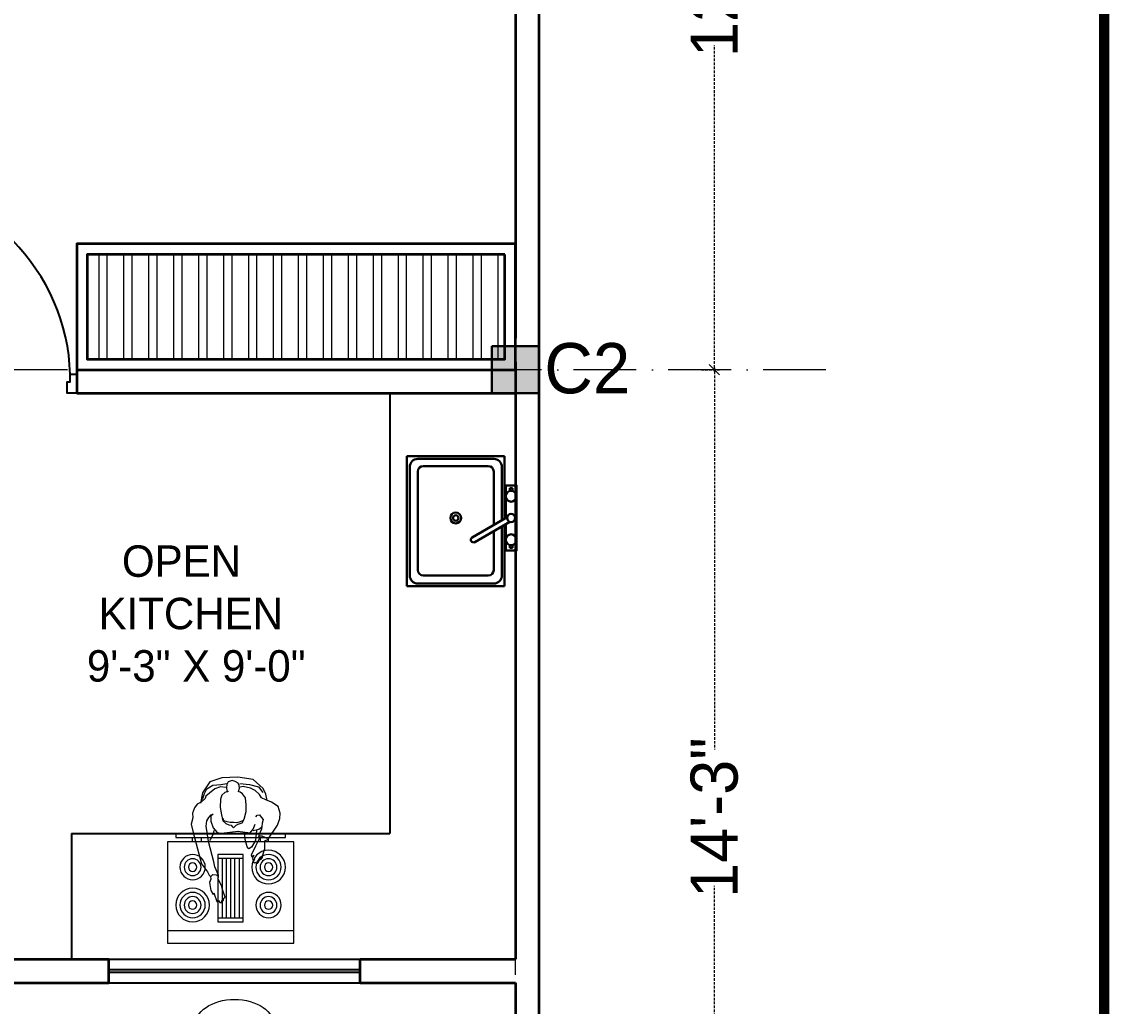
# Model space of a CAD drawing. Header units: millimetres. Extents: x -6808 to 215771, y -89660 to -16303.
# Drawn here: x 108699.9 to 108907.5, y -49764.1 to -49576.2 of the extents above; entities that cross this region are included whole.
import ezdxf

# ---------------------------------------------------------------- set-up
doc = ezdxf.new("R2010")
doc.units = ezdxf.units.MM
doc.header["$PDMODE"] = 35
doc.linetypes.add('ACAD_ISO10W100', pattern=[18, 12, -3, 0, -3])
doc.linetypes.add('DASHED', pattern=[0.75, 0.5, -0.25])
doc.layers.get('0').update_dxf_attribs({"color": 8})
for name, color, linetype, lineweight in [('_Furniture', 253, 'Continuous', 18), ('CHAUKHAT', 32, 'Continuous', 30), ('col.center', 5, 'ACAD_ISO10W100', 15), ('column', 5, 'Continuous', 30), ('FIXture', 132, 'Continuous', 13), ('FURNITURE 2', 33, 'Continuous', 25), ('furnitures', 12, 'Continuous', 13), ('text', 7, 'Continuous', 25), ('wall', 7, 'Continuous', 35)]:
    doc.layers.add(name, color=color, linetype=linetype, lineweight=lineweight)
doc.layers.add('AR.furniture', color=7, linetype='Continuous', lineweight=35, true_color=0x009e9e)
for name, color, linetype in [('FORMAT', 7, 'Continuous'), ('NET 01', 8, 'Continuous'), ('WIN', 5, 'Continuous')]:
    doc.layers.add(name, color=color, linetype=linetype)
doc.styles.add('SAJ', font='eurr____.ttf')
doc.dimstyles.new('SAJ', dxfattribs={"dimtxt": 5, "dimasz": 2, "dimexe": 1, "dimexo": 1, "dimgap": 0.09375, "dimtad": 0, "dimdec": 1, "dimzin": 0, "dimdsep": 46, "dimlunit": 4, "dimtxsty": 'SAJ', "dimblk": 'OBLIQUE', "dimcen": 0.125, "dimdle": 0.375, "dimadec": 0, "dimazin": 0, "dimtfac": 1, "dimtdec": 1, "dimtofl": 0, "dimtmove": 0, "dimatfit": 3, "dimldrblk": 'OBLIQUE', "dimfxl": 1, "dimtolj": 1, "dimtzin": 0, "dimlwd": 5, "dimlwe": 5, "dimarcsym": 1})

# ---------------------------------------------------------------- blocks, each defined once
blk = doc.blocks.new('QEWFWE')
at = {"layer": 'NET 01'}
for p, q in [((238503.45, 15011.85), (238503.45, 15015.77)), ((238503.45, 15015.77), (238505.41, 15015.77)), ((238503.98, 15015.77), (238503.98, 15011.85)), ((238503.98, 15011.85), (238503.45, 15011.85)), ((238503.45, 15011.85), (238503.45, 14988.32)), ((238503.98, 14988.32), (238503.98, 15011.85)), ((238503.45, 14988.32), (238503.45, 14984.4)), ((238503.98, 14988.32), (238503.45, 14988.32)), ((238503.98, 14984.4), (238503.98, 14988.32)), ((238503.45, 14984.4), (238503.98, 14984.4))]:
    blk.add_line(p, q, dxfattribs=at)
for points in [[(238503.45, 14984.4), (238502.4, 14984.4), (238502.4, 14981.4), (238503.9, 14981.4), (238503.9, 14982.9), (238503.9, 14983.2), (238503.45, 14983.2)], [(238536.02, 14984.4), (238537.07, 14984.4), (238537.07, 14981.4), (238535.57, 14981.4), (238535.57, 14982.9), (238535.57, 14983.2), (238536.02, 14983.2)]]:
    blk.add_lwpolyline(points, close=True, dxfattribs=at)
blk.add_ellipse((238504.18, 14985.62), major_axis=(-29.27, 13.54), ratio=0.925766, start_param=-2.718612, end_param=-1.204625, dxfattribs=at)
blk = doc.blocks.new('A$C32B276F4')
at = {"layer": 'column'}
blk.add_hatch(color=256, dxfattribs=at).paths.add_polyline_path([(9, 0), (9, 9), (0, 9), (0, 0)])
for p, q in [((0, 0), (0, 9)), ((0, 9), (9, 9)), ((9, 9), (9, 0)), ((9, 0), (0, 0))]:
    blk.add_line(p, q, dxfattribs=at)
at = {"layer": 'col.center', "linetype": 'ByBlock', "insert": (10.02, 9.59), "char_height": 9.6, "width": 293.6941, "attachment_point": 1, "style": 'SAJ'}
blk.add_mtext('\\A1;{\\fCentury Gothic|b0|i0|c0|p34;C2}', dxfattribs=at)
blk = doc.blocks.new('_Oblique')
at = {"color": 0, "linetype": 'ByBlock', "lineweight": -2}
blk.add_line((-0.5, -0.5), (0.5, 0.5), dxfattribs=at)
blk = doc.blocks.new('*D600')
at = {"layer": 'col.center', "color": 0, "linetype": 'DASHED', "lineweight": 5, "transparency": 16777216}
for p, q in [((108829.64, -49492.58), (108833.13, -49492.58)), ((108832.13, -49492.2), (108832.13, -49554.54)), ((108832.13, -49642.95), (108832.13, -49580.62)), ((108829.64, -49642.58), (108833.13, -49642.58))]:
    blk.add_line(p, q, dxfattribs=at)
at = {"layer": 'Defpoints', "color": 0, "transparency": 16777216}
for p in [(108828.64, -49492.58), (108828.64, -49642.58), (108832.13, -49642.58)]:
    blk.add_point(p, dxfattribs=at)
at = {"layer": 'col.center', "color": 0, "lineweight": 5, "transparency": 16777216, "xscale": 2, "yscale": 2, "zscale": 2}
for p, rotation in [((108832.13, -49492.58), 90), ((108832.13, -49642.58), 270)]:
    blk.add_blockref('_Oblique', p, dxfattribs=dict(at, rotation=rotation))
at = {"layer": 'col.center', "color": 0, "transparency": 16777216, "insert": (108832.13, -49567.58), "char_height": 5, "attachment_point": 5, "rotation": 90, "style": 'SAJ'}
blk.add_mtext('\\A1;{\\H1.8x;12\'-6"}', dxfattribs=at)
blk = doc.blocks.new('*D601')
at = {"layer": 'col.center', "color": 0, "linetype": 'DASHED', "lineweight": 5, "transparency": 16777216}
for p, q in [((108832.13, -49642.2), (108832.13, -49715.04)), ((108829.64, -49642.58), (108833.13, -49642.58)), ((108832.13, -49813.95), (108832.13, -49741.12)), ((108829.64, -49813.58), (108833.13, -49813.58))]:
    blk.add_line(p, q, dxfattribs=at)
at = {"layer": 'Defpoints', "color": 0, "transparency": 16777216}
for p in [(108828.64, -49642.58), (108828.64, -49813.58), (108832.13, -49813.58)]:
    blk.add_point(p, dxfattribs=at)
at = {"layer": 'col.center', "color": 0, "lineweight": 5, "transparency": 16777216, "xscale": 2, "yscale": 2, "zscale": 2}
for p, rotation in [((108832.13, -49642.58), 90), ((108832.13, -49813.58), 270)]:
    blk.add_blockref('_Oblique', p, dxfattribs=dict(at, rotation=rotation))
at = {"layer": 'col.center', "color": 0, "transparency": 16777216, "insert": (108832.13, -49728.08), "char_height": 5, "attachment_point": 5, "rotation": 90, "style": 'SAJ'}
blk.add_mtext('\\A1;{\\H1.8x;14\'-3"}', dxfattribs=at)
blk = doc.blocks.new('A$C35EA12FA')
at = {"layer": 'furnitures', "ltscale": 1.4}
for p, q in [((3.32, 21.47), (2, 19.51)), ((5.45, 22.2), (3.32, 21.47)), ((8.32, 22.29), (5.45, 22.2)), ((6.59, 21.47), (6.32, 21.01)), ((7.27, 21.69), (6.59, 21.47)), ((7.82, 21.51), (7.27, 21.69)), ((8.36, 21.24), (7.82, 21.51)), ((11, 21.88), (8.32, 22.29)), ((12.81, 20.28), (11, 21.88)), ((2, 19.51), (1.64, 17.65)), ((2.36, 19.38), (2.77, 20.24)), ((3.23, 19.47), (2.59, 18.92)), ((2.77, 20.24), (3.86, 20.88)), ((4.18, 20.24), (3.23, 19.47)), ((3.86, 20.88), (5.27, 21.01)), ((5.18, 20.56), (4.18, 20.24)), ((6.23, 20.47), (5.18, 20.56)), ((5.27, 21.01), (6.32, 21.15)), ((6, 19.6), (5.45, 19.1)), ((6.59, 19.74), (6, 19.6)), ((6.32, 21.01), (6.27, 20.38)), ((6.27, 20.38), (6.32, 19.92)), ((6.32, 19.92), (6.59, 19.74)), ((8.54, 20.83), (8.36, 21.24)), ((8.36, 19.74), (8.45, 19.88)), ((8.73, 19.65), (8.36, 19.74)), ((8.45, 19.88), (8.59, 20.42)), ((8.59, 20.42), (8.54, 20.83)), ((8.63, 21.19), (10.36, 21.01)), ((9.27, 20.65), (8.73, 20.51)), ((9.13, 19.33), (8.73, 19.65)), ((10.54, 20.33), (9.27, 20.65)), ((10.36, 21.01), (11.95, 20.6)), ((11.41, 19.92), (10.54, 20.33)), ((12.18, 19.19), (11.41, 19.92)), ((11.95, 20.6), (12.72, 19.6)), ((13.27, 19.28), (12.81, 20.28)), ((1.05, 17.51), (0.55, 16.83)), ((1.77, 17.83), (1.05, 17.51)), ((2.45, 18.51), (1.77, 17.83)), ((2, 18.33), (2.36, 19.38)), ((2.59, 18.92), (2.45, 18.51)), ((5.18, 18.37), (5.14, 16.92)), ((5.45, 19.1), (5.18, 18.37)), ((9.63, 18.6), (9.13, 19.33)), ((9.77, 17.37), (9.63, 18.6)), ((12.5, 18.65), (12.18, 19.19)), ((13.27, 18.28), (12.5, 18.65)), ((13.5, 18.15), (13.27, 19.28)), ((14.31, 17.87), (13.27, 18.28)), ((15.45, 17.06), (14.31, 17.87)), ((0.55, 16.83), (0.23, 15.87)), ((0.23, 15.87), (0.27, 15.05)), ((3.14, 15.1), (3.54, 15.6)), ((3.91, 15.74), (3.5, 15.33)), ((3.54, 15.6), (3.91, 15.74)), ((5.14, 16.92), (5.36, 15.6)), ((5.36, 15.6), (5.63, 14.51)), ((9.41, 14.83), (9.77, 16.19)), ((9.77, 16.19), (9.77, 17.37)), ((11.5, 15.24), (11.72, 15.55)), ((11.72, 15.55), (12.18, 15.6)), ((12.18, 15.6), (12.45, 15.15)), ((15.81, 15.87), (15.45, 17.06)), ((15.77, 14.96), (15.81, 15.87)), ((0.27, 15.05), (0, 13.92)), ((0, 13.92), (0.41, 12.19)), ((2.68, 13.55), (2.77, 14.55)), ((2.77, 14.55), (3.14, 15.1)), ((3.5, 15.33), (3.5, 14.46)), ((3.5, 14.46), (3.91, 13.28)), ((5.63, 14.51), (6.13, 14.05)), ((5.82, 14.55), (5.68, 14.92)), ((6.41, 14.37), (5.82, 14.55)), ((6.13, 14.05), (6.68, 13.83)), ((6.95, 14.24), (6.41, 14.37)), ((6.68, 13.83), (7.13, 13.78)), ((7.59, 14.24), (6.95, 14.24)), ((7.13, 13.78), (7.27, 13.51)), ((8.09, 14.19), (7.59, 14.24)), ((7.73, 13.51), (8, 13.78)), ((8, 13.78), (8.36, 13.96)), ((8.68, 14.33), (8.09, 14.19)), ((8.36, 13.96), (9.09, 14.19)), ((9.22, 14.6), (8.68, 14.33)), ((9.09, 14.19), (9.41, 14.83)), ((11, 13.05), (11.41, 13.96)), ((12.45, 15.15), (12.81, 14.78)), ((12.63, 14.1), (12.54, 13.51)), ((12.81, 14.78), (12.63, 14.1)), ((13.62, 11.17), (15.36, 13.78)), ((15.36, 13.78), (15.77, 14.96)), ((0.41, 12.19), (1.82, 6.87)), ((2.82, 12.46), (2.68, 13.55)), ((3.09, 10.82), (2.82, 12.46)), ((3.86, 12.05), (3.45, 11.28)), ((4.04, 12.83), (3.86, 12.05)), ((3.91, 13.28), (4.64, 12.46)), ((4.64, 12.46), (5.41, 12.33)), ((5.41, 12.33), (8.36, 12.69)), ((7.27, 13.51), (7.5, 13.28)), ((7.5, 13.28), (7.73, 13.51)), ((8.28, 12.7), (10.5, 12.37)), ((9.59, 11.19), (9.54, 12.14)), ((10.5, 12.37), (11, 13.05)), ((11, 12.83), (12.04, 13.05)), ((11.63, 12.87), (11.45, 11.01)), ((12.5, 13.05), (12, 11.87)), ((12, 11.87), (12.13, 11.42)), ((12.04, 13.05), (12.5, 13.37)), ((12.13, 11.83), (12.59, 11.83)), ((12.54, 13.51), (12.5, 13.05)), ((12.59, 11.83), (13.09, 11.64)), ((13.09, 11.64), (13.45, 11.46)), ((4.04, 7.23), (3.09, 10.82)), ((3.45, 11.28), (3.23, 11.01)), ((9.95, 9.92), (9.59, 11.19)), ((10.27, 9.51), (9.95, 9.92)), ((10.72, 9.82), (10.27, 9.51)), ((11.45, 10), (10.67, 8.41)), ((11.45, 10.01), (10.68, 8.41)), ((11.45, 11.01), (10.72, 9.82)), ((12.13, 11.42), (11.45, 10.01)), ((13.09, 10.42), (13.18, 11.05)), ((13.09, 9.6), (13.09, 10.42)), ((13.18, 11.05), (13.68, 11.19)), ((10.67, 8.41), (10.72, 8.18)), ((10.68, 8.41), (10.72, 8.19)), ((10.72, 8.18), (11.13, 8.41)), ((10.72, 8.19), (11.13, 8.41)), ((11.13, 8.41), (10.86, 7.87)), ((11.13, 8.41), (10.86, 7.87)), ((10.86, 7.87), (10.95, 7.64)), ((10.86, 7.87), (10.95, 7.64)), ((10.95, 7.64), (11.27, 7.78)), ((10.95, 7.64), (11.27, 7.77)), ((11.27, 7.78), (11.04, 7.19)), ((11.27, 7.77), (11.04, 7.18)), ((12.26, 8), (11.83, 7)), ((12.27, 8.05), (12.22, 7.55)), ((12.45, 7.69), (12.68, 8)), ((12.68, 8), (12.81, 8.64)), ((12.81, 8.64), (13.09, 9.6)), ((1.82, 6.87), (2.86, 5.46)), ((4.18, 6.32), (4.04, 7.23)), ((4.86, 4.82), (4.18, 6.32)), ((11.04, 7.18), (11.27, 7.05)), ((11.27, 7.05), (11.49, 7.14)), ((11.49, 7.14), (11.54, 6.96)), ((11.54, 6.96), (11.86, 7)), ((12.22, 7.55), (12.45, 7.69)), ((2.86, 5.46), (3.18, 4.82)), ((3.18, 4.82), (3.45, 4.59)), ((3.5, 4.14), (3.23, 3.55)), ((3.45, 4.59), (3.5, 4.14)), ((3.54, 4.64), (3.86, 4.96)), ((3.86, 4.96), (4.5, 4.91)), ((4.5, 4.91), (4.64, 4.73)), ((4.73, 4.28), (4.82, 4.46)), ((5.36, 3), (4.73, 4.28)), ((4.82, 4.46), (4.86, 4.82)), ((3.23, 3.55), (3.5, 2.14)), ((3.5, 2.14), (3.91, 1.41)), ((5.63, 2.09), (5.36, 3)), ((6.04, 0.91), (5.63, 2.09)), ((3.91, 1.41), (4, 1.68)), ((4, 1.68), (4.54, 0.18)), ((4.54, 0.18), (4.73, 0.14)), ((4.73, 0.14), (4.82, 0.32)), ((4.82, 0.32), (5.09, 0)), ((5.09, 0), (5.45, 0)), ((5.45, 0.36), (5.73, 0.36)), ((5.45, 0), (5.45, 0.36)), ((5.73, 0.68), (6.04, 0.91)), ((5.73, 0.36), (5.73, 0.68))]:
    blk.add_line(p, q, dxfattribs=at)
blk = doc.blocks.new('A$C59C60163')
at = {"layer": 'FIXture'}
for p, q in [((61.7, 0), (61.7, 617.2)), ((493.8, 493.8), (514.4, 493.8)), ((514.4, 452.6), (493.8, 452.6)), ((123.4, 246.9), (123.4, 370.3)), ((411.5, 349.8), (123.4, 349.8)), ((123.4, 329.2), (411.5, 329.2)), ((411.5, 370.3), (411.5, 246.9)), ((411.5, 308.6), (123.4, 308.6)), ((123.4, 288), (411.5, 288)), ((411.5, 267.5), (123.4, 267.5)), ((514.4, 164.6), (493.8, 164.6)), ((493.8, 123.4), (514.4, 123.4))]:
    blk.add_line(p, q, dxfattribs=at)
for points in [[(493.8, 0), (0, 0), (0, 617.2), (493.8, 617.2)], [(534.9, 41.1), (514.4, 41.1), (514.4, 576.1), (534.9, 576.1)], [(432.1, 246.9), (102.9, 246.9), (102.9, 370.3), (432.1, 370.3)]]:
    blk.add_lwpolyline(points, close=True, dxfattribs=at)
for centre, radius in [((185.2, 493.8), 61.7), ((185.2, 493.8), 41.1), ((370.3, 493.8), 82.3), ((370.3, 493.8), 61.7), ((370.3, 493.8), 41.1), ((185.2, 493.8), 20.6), ((370.3, 493.8), 20.6), ((185.2, 123.4), 82.3), ((185.2, 123.4), 61.7), ((185.2, 123.4), 41.1), ((370.3, 123.4), 61.7), ((370.3, 123.4), 41.1), ((185.2, 123.4), 20.6), ((370.3, 123.4), 20.6)]:
    blk.add_circle(centre, radius, dxfattribs=at)
blk = doc.blocks.new('A$C22B204D2')
at = {"layer": '_Furniture', "color": 2, "xscale": 1.071547591360284, "yscale": 1.071547591360284, "zscale": 1.071547591360284}
blk.add_blockref('A$C35EA12FA', (4.57, 9.37), dxfattribs=at)
at = {"layer": 'FIXture', "xscale": -0.0391304348595441, "yscale": 0.0391304348595441, "zscale": 0.0391304348595441, "rotation": 270}
blk.add_blockref('A$C59C60163', (0, 1.61), dxfattribs=at)
blk = doc.blocks.new('efve')
at = {"layer": 'AR.furniture', "lineweight": 30, "ltscale": 5}
for p, q in [((-7.34, 17.59), (-7.34, -6.41)), ((10.66, 17.59), (-7.34, 17.59)), ((10.66, 6.27), (10.66, 17.59)), ((12.12, 10.49), (11.62, 10.49)), ((11.62, 10.49), (11.62, 9.93)), ((12.12, 9.93), (12.12, 10.49)), ((11.13, 4.84), (4.69, 8.56)), ((5.19, 9.42), (11.63, 5.71)), ((10.66, 2.23), (10.66, 5.11)), ((10.66, -6.41), (10.66, 2.23)), ((11.62, -0.51), (11.62, 0.05)), ((12.12, 0.05), (12.12, -0.51)), ((12.12, -0.51), (11.62, -0.51)), ((7.66, -4.59), (-4.34, -4.59)), ((10.66, -6.41), (-7.34, -6.41)), ((-7.34, -6.41), (10.66, -6.41))]:
    blk.add_line(p, q, dxfattribs=at)
for points in [[(8.66, 17.09), (-5.34, 17.09)], [(-6.84, 15.59), (-6.84, -4.41)], [(-5.34, 14.59), (-5.34, -3.59)], [(7.66, 15.59), (-4.34, 15.59)], [(8.66, 7.42), (8.66, 14.59)], [(10.16, 6.56), (10.16, 15.59)], [(10.87, 10.99), (10.87, 6.14)], [(10.87, 4.99), (10.87, -1.01), (12.87, -1.01), (12.87, 10.99), (10.87, 10.99), (10.87, 6.14)], [(8.66, -1.74), (8.66, 6.27)], [(8.66, -3.59), (8.66, 6.27)], [(10.16, -4.41), (10.16, 5.4)], [(10.16, 2.52), (10.16, 5.4)], [(-5.34, -5.91), (8.66, -5.91)]]:
    blk.add_lwpolyline(points, dxfattribs=at)
for centre, radius in [((11.87, 8.99), 1), ((1.66, 4.99), 1), ((1.66, 4.99), 0.5), ((11.87, 4.99), 0.75), ((11.87, 0.99), 1)]:
    blk.add_circle(centre, radius, dxfattribs=at)
for centre, radius, start, end in [((-5.34, 15.59), 1.5, 90, 180), ((8.66, 15.59), 1.5, 0, 90), ((-4.34, 14.59), 1, 90, 180), ((7.66, 14.59), 1, 0, 90), ((4.94, 8.99), 0.5, 60, 240), ((-4.34, -3.59), 1, 180, 270), ((7.66, -3.59), 1, 270, 0), ((-5.34, -4.41), 1.5, 180, 270), ((8.66, -4.41), 1.5, 270, 0)]:
    blk.add_arc(centre, radius, start, end, dxfattribs=at)

msp = doc.modelspace()

# ---------------------------------------------------------------- hatches: boundary and pattern name
at = {"layer": 'AR.furniture', "lineweight": 5}
h = msp.add_hatch(dxfattribs=at)
h.set_pattern_fill('ANSI32', color=256, scale=0.5, angle=45, style=0)
h.set_pattern_definition([(90, (1848.8927, 3093.9483), (-4.7625, 4e-15), []), (90, (1850.48, 3095.536), (-4.7625, 4e-15), [])])
h.paths.add_polyline_path([(108712.381, -49620.578), (108712.381, -49640.578), (108792.131, -49640.578), (108792.131, -49620.578)])

# ---------------------------------------------------------------- linework, layer by layer
for p, q in [((108770.131, -49647.078), (108770.131, -49731.078)), ((108709.381, -49731.078), (108770.131, -49731.078)), ((108709.381, -49731.078), (108709.381, -49755.078))]:
    msp.add_line(p, q)
at = {"layer": 'AR.furniture'}
for points in [[(108794.131, -49618.578), (108710.381, -49618.578), (108710.381, -49642.578), (108794.131, -49642.578)], [(108792.131, -49620.578), (108712.381, -49620.578), (108712.381, -49640.578), (108792.131, -49640.578)]]:
    msp.add_lwpolyline(points, close=True, dxfattribs=at)
at = {"layer": 'CHAUKHAT', "lineweight": 9, "ltscale": 2}
msp.add_ellipse((108740.506, -49767.991), major_axis=(-7.69, 0), ratio=0.6796274, dxfattribs=at)
at = {"layer": 'col.center'}
for p, q in [((108794.131, -50065.801), (108794.131, -49398.078)), ((108853.411, -49642.578), (108478.123, -49642.578))]:
    msp.add_line(p, q, dxfattribs=at)
at = {"layer": 'FORMAT', "color": 0, "const_width": 1.975}
msp.add_lwpolyline([(108261.3, -49361.734), (108261.3, -50289.861), (108906.524, -50289.861), (108906.524, -49361.734)], close=True, dxfattribs=at)
msp.add_lwpolyline([(108261.3, -49361.734), (108261.3, -50289.861), (108906.524, -50289.861), (108906.524, -49361.734)], close=True, dxfattribs=at)
at = {"layer": 'wall', "color": 1}
for p, q in [((108798.631, -49428.078), (108798.631, -50028.078)), ((108794.131, -49492.578), (108794.131, -49636.578)), ((108794.131, -49641.078), (108794.131, -49755.078)), ((108710.381, -49642.578), (108794.131, -49642.578)), ((108710.381, -49642.578), (108710.381, -49647.078)), ((108710.381, -49647.078), (108794.131, -49647.078)), ((108687.881, -49755.078), (108716.506, -49755.078)), ((108716.506, -49759.578), (108716.506, -49755.078)), ((108764.506, -49755.078), (108794.131, -49755.078)), ((108764.506, -49759.578), (108764.506, -49755.078)), ((108692.381, -49759.578), (108716.506, -49759.578)), ((108764.506, -49759.578), (108794.131, -49759.578)), ((108794.131, -49759.578), (108794.131, -50023.578))]:
    msp.add_line(p, q, dxfattribs=at)
at = {"layer": 'WIN'}
for p, q in [((108716.506, -49755.078), (108764.506, -49755.078)), ((108716.506, -49757.078), (108764.506, -49757.078)), ((108716.506, -49757.578), (108764.506, -49757.578)), ((108716.506, -49759.578), (108764.506, -49759.578))]:
    msp.add_line(p, q, dxfattribs=at)

# ---------------------------------------------------------------- block references
at = {"linetype": 'ByBlock', "lineweight": 20, "xscale": 1.211467555345734, "yscale": 1.211467555345734, "zscale": 1.211467555345734}
msp.add_blockref('QEWFWE', (-180269.536, -67796.552), dxfattribs=at)
at = {"layer": 'AR.furniture', "lineweight": 30, "xscale": -1.034979059331817, "yscale": 1.034979059244504, "zscale": 1.034979059278654, "rotation": 180}
msp.add_blockref('efve', (108781.029, -49665.716), dxfattribs=at)
at = {"layer": 'column'}
msp.add_blockref('A$C32B276F4', (108789.631, -49647.078), dxfattribs=at)
at = {"layer": 'FURNITURE 2', "ltscale": 0.5, "extrusion": (0, 0, -1), "xscale": -1, "zscale": -1}
msp.add_blockref('A$C22B204D2', (-108727.68, -49753.62), dxfattribs=at)

# ---------------------------------------------------------------- texts
at = {"layer": 'text', "ltscale": 2, "insert": (108712.317, -49676.109), "char_height": 6, "width": 244.74508, "attachment_point": 1, "style": 'SAJ'}
msp.add_mtext('\\A1;{\\fCentury Gothic|b0|i0|c0|p34;   OPEN\\P KITCHEN\\P9\'-3" X 9\'-0"}', dxfattribs=at)

# ---------------------------------------------------------------- dimensions: what is measured, and where the dimension line sits
at = {"layer": 'col.center'}
for p1, p2, picture, middle in [((108828.643, -49492.578), (108828.643, -49642.578), '*D600', (108832.13, -49567.578)), ((108828.643, -49642.578), (108828.643, -49813.578), '*D601', (108832.13, -49728.078))]:
    dim = msp.add_aligned_dim(p1=p1, p2=p2, distance=3.487, text='{\\H1.8x;<>}', dimstyle='SAJ', override={"dimtmove": 1}, dxfattribs=at)
    dim.commit()
    dim.dimension.update_dxf_attribs({"geometry": picture, "text_midpoint": middle})

doc.saveas('drawing.dxf')
